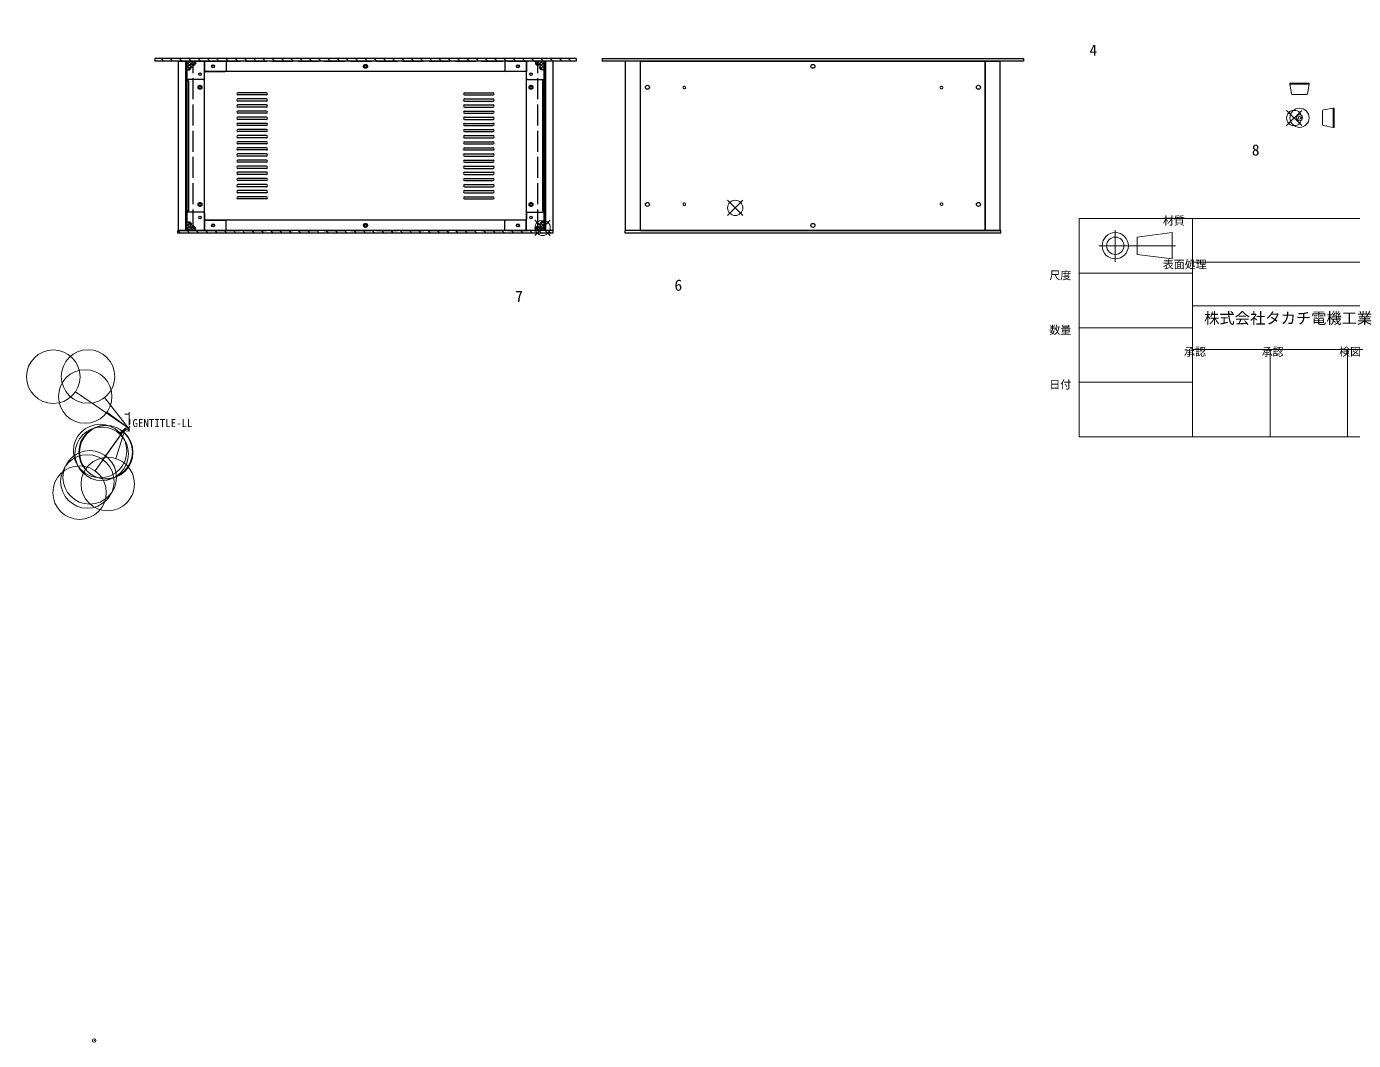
# Model space of a CAD drawing. Units: millimetres at full size, sheet at 1:8. Extents: x -1374 to 1275, y -1401 to 712.
# Drawn here: x -1374 to 145, y -1399 to -239 of the extents above; entities that cross this region are included whole.
import ezdxf
from ezdxf.enums import TextEntityAlignment as Align

# ---------------------------------------------------------------- set-up
doc = ezdxf.new("R2010")
doc.units = ezdxf.units.MM
doc.header["$LTSCALE"] = 8
doc.header["$PDMODE"] = 32
doc.header["$PDSIZE"] = 4
for name, pattern in [('CHAIN', [18.5, 12, -1.5, 3.5, -1.5]), ('DASHED1', [1.8, 1.2, -0.6]), ('DASHED_DOTTED', [9.25, 6, -1.5, 0.25, -1.5]), ('USER3', [3.75, 3, -0.75]), ('USER6', [2, 1.25, -0.25, 0.25, -0.25])]:
    doc.linetypes.add(name, pattern=pattern)
for name, color, linetype, lineweight in [('0-0_0', 7, 'Continuous', 18), ('0-1_AM_5', 3, 'Continuous', 18), ('0-3_7A', 4, 'DASHED_DOTTED', 18), ('0-4_RAHM2', 7, 'Continuous', 18), ('0-8_ﾘﾔﾊ_ﾈﾙ0', 7, 'USER3', 18), ('0-A_ﾌﾛﾝﾄﾊ_ﾈﾙ0', 7, 'USER3', 18), ('1-2_底板0', 4, 'DASHED1', 18), ('1-3_AM_12', 4, 'Continuous', 18), ('1-5_ｺ_ﾑ足', 8, 'Continuous', 18), ('1-D_AM_10', 7, 'CHAIN', 18)]:
    doc.layers.add(name, color=color, linetype=linetype, lineweight=lineweight)
for name, color, linetype in [('0-5_ﾌﾛﾝﾄﾊ_ﾈﾙ', 3, 'Continuous'), ('0-6_ﾌﾚ_ﾑ', 3, 'Continuous'), ('0-7_ﾘﾔﾊ_ﾈﾙ', 3, 'Continuous'), ('0-B_側板', 3, 'Continuous'), ('0-C_天板', 3, 'Continuous'), ('0-D_固定金具', 3, 'Continuous'), ('0-F_天板0', 7, 'USER3'), ('1-1_底板', 3, 'Continuous'), ('1-8_AM_8', 7, 'Continuous')]:
    doc.layers.add(name, color=color, linetype=linetype)
doc.styles.add('ＭＳ ゴシック', font='')
doc.styles.get('ＭＳ ゴシック').set_extended_font_data('MS Gothic')

# ---------------------------------------------------------------- blocks, each defined once
blk = doc.blocks.new('TK-A3')
at = {"layer": '0-0_0', "style": 'ＭＳ ゴシック'}
blk.add_text('!GENTITLE-LL', height=1.833, dxfattribs=at).set_placement((0, 0), align=Align.BOTTOM_LEFT)
blk = doc.blocks.new('U105')
at = {"layer": '0-4_RAHM2', "style": 'ＭＳ ゴシック'}
blk.add_text('日付', height=1.833, dxfattribs=at).set_placement((-191.8, 8.801), align=Align.BOTTOM_LEFT)
blk = doc.blocks.new('U106')
at = {"layer": '0-4_RAHM2', "style": 'ＭＳ ゴシック'}
blk.add_text('尺度', height=1.833, dxfattribs=at).set_placement((-191.8, 33.801), align=Align.BOTTOM_LEFT)
blk = doc.blocks.new('U107')
at = {"layer": '0-4_RAHM2', "style": 'ＭＳ ゴシック'}
blk.add_text('数量', height=1.833, dxfattribs=at).set_placement((-191.8, 21.301), align=Align.BOTTOM_LEFT)
blk = doc.blocks.new('U108')
at = {"layer": '0-4_RAHM2', "style": 'ＭＳ ゴシック'}
blk.add_text('表面処理', height=1.833, dxfattribs=at).set_placement((-165.8, 36.301), align=Align.BOTTOM_LEFT)
blk = doc.blocks.new('U109')
at = {"layer": '0-4_RAHM2', "style": 'ＭＳ ゴシック'}
blk.add_text('材質', height=1.833, dxfattribs=at).set_placement((-165.8, 46.301), align=Align.BOTTOM_LEFT)
blk = doc.blocks.new('U110')
at = {"layer": '0-0_0', "style": 'ＭＳ ゴシック'}
blk.add_text('株式会社タカチ電機工業', height=2.566, dxfattribs=at).set_placement((-156.355, 23.419), align=Align.BOTTOM_LEFT)
blk = doc.blocks.new('U111')
at = {"layer": '0-4_RAHM2', "style": 'ＭＳ ゴシック'}
blk.add_text('承認', height=1.833, dxfattribs=at).set_placement((-160.938, 16.301), align=Align.BOTTOM_LEFT)
blk = doc.blocks.new('U112')
at = {"layer": '0-4_RAHM2', "style": 'ＭＳ ゴシック'}
blk.add_text('承認', height=1.833, dxfattribs=at).set_placement((-143.188, 16.301), align=Align.BOTTOM_LEFT)
blk = doc.blocks.new('U113')
at = {"layer": '0-4_RAHM2', "style": 'ＭＳ ゴシック'}
blk.add_text('検図', height=1.833, dxfattribs=at).set_placement((-125.438, 16.301), align=Align.BOTTOM_LEFT)
blk = doc.blocks.new('TK-TITLE')
at = {"layer": '0-0_0'}
for p, q in [((-184.998, 48.295), (-184.998, -1.705)), ((8.002, 48.295), (-184.998, 48.295)), ((-158.998, 48.295), (-158.998, -1.705)), ((-171.714, 44.045), (-163.714, 45.045)), ((-171.714, 40.045), (-171.714, 44.045)), ((-163.714, 45.045), (-163.714, 39.045)), ((-163.714, 39.045), (-171.714, 40.045)), ((-158.998, 38.295), (-87.998, 38.295)), ((-158.998, 35.795), (-184.998, 35.795)), ((-158.998, 28.295), (-87.998, 28.295)), ((-158.998, 23.295), (-184.998, 23.295)), ((-158.998, 18.295), (-87.998, 18.295)), ((-141.248, 18.295), (-141.248, -1.705)), ((-123.498, 18.295), (-123.498, -1.705)), ((-158.998, 10.795), (-184.998, 10.795)), ((-184.998, -1.705), (8.002, -1.705))]:
    blk.add_line(p, q, dxfattribs=at)
for radius in [3, 2]:
    blk.add_circle((-176.714, 42.045), radius, dxfattribs=at)
blk.add_point((-410.533, -139.816), dxfattribs=at)
at = {"layer": '0-3_7A'}
for q in [(-176.714, 45.62), (-180.437, 42.045), (-162.933, 42.045), (-176.714, 38.335)]:
    blk.add_line((-176.714, 42.045), q, dxfattribs=at)
at = {"layer": '0-0_0'}
for name in ['U109', 'U108', 'U106', 'U110', 'U107', 'U111', 'U112', 'U113', 'U105']:
    blk.add_blockref(name, (0, 0), dxfattribs=at)
blk = doc.blocks.new('U173')
at = {"layer": '0-1_AM_5', "color": 7, "style": 'ＭＳ ゴシック'}
blk.add_text('1', height=12.83, dxfattribs=at).set_placement((499.058, 699.898), align=Align.BOTTOM_LEFT)
blk = doc.blocks.new('S33')
at = {"layer": '0-1_AM_5'}
blk.add_line((-59.184, 43.126), (1.298, 1.904), dxfattribs=at)
blk.add_circle((-84.49, 60.373), 30.625, dxfattribs=at)
at = {"layer": '0-0_0'}
blk.add_blockref('U173', (0, 0), dxfattribs=at)
blk = doc.blocks.new('U174')
at = {"layer": '0-1_AM_5', "color": 7, "style": 'ＭＳ ゴシック'}
blk.add_text('2', height=12.83, dxfattribs=at).set_placement((510.399, 1034.496), align=Align.BOTTOM_LEFT)
blk = doc.blocks.new('S35')
at = {"layer": '0-1_AM_5'}
blk.add_line((-23.141, 19.697), (1.356, 1.863), dxfattribs=at)
blk.add_circle((-47.899, 37.721), 30.625, dxfattribs=at)
at = {"layer": '0-0_0'}
blk.add_blockref('U174', (0, 0), dxfattribs=at)
blk = doc.blocks.new('S37')
at = {"layer": '0-1_AM_5'}
blk.add_line((-24.764, -30.071), (-1.862, 1.357), dxfattribs=at)
blk.add_circle((-42.8, -54.822), 30.625, dxfattribs=at)
blk = doc.blocks.new('U176')
at = {"layer": '0-1_AM_5', "color": 7, "style": 'ＭＳ ゴシック'}
blk.add_text('4', height=12.83, dxfattribs=at).set_placement((1101.937, 423.715), align=Align.BOTTOM_LEFT)
blk = doc.blocks.new('S39')
at = {"layer": '0-1_AM_5'}
blk.add_line((-27.636, -34.599), (-1.873, 1.342), dxfattribs=at)
blk.add_circle((-45.478, -59.49), 30.625, dxfattribs=at)
at = {"layer": '0-0_0'}
blk.add_blockref('U176', (0, 0), dxfattribs=at)
blk = doc.blocks.new('U177')
at = {"layer": '0-1_AM_5', "color": 7, "style": 'ＭＳ ゴシック'}
blk.add_text('5', height=12.83, dxfattribs=at).set_placement((650.175, 1119.681), align=Align.BOTTOM_LEFT)
blk = doc.blocks.new('S41')
at = {"layer": '0-1_AM_5'}
blk.add_line((-25.772, 36.515), (1.811, 1.424), dxfattribs=at)
blk.add_circle((-44.698, 60.592), 30.625, dxfattribs=at)
at = {"layer": '0-0_0'}
blk.add_blockref('U177', (0, 0), dxfattribs=at)
blk = doc.blocks.new('U178')
at = {"layer": '0-1_AM_5', "color": 7, "style": 'ＭＳ ゴシック'}
blk.add_text('6', height=12.83, dxfattribs=at).set_placement((626.797, 154.9), align=Align.BOTTOM_LEFT)
blk = doc.blocks.new('S43')
at = {"layer": '0-1_AM_5'}
blk.add_line((-36.627, -47.315), (-1.875, 1.339), dxfattribs=at)
blk.add_circle((-54.427, -72.236), 30.625, dxfattribs=at)
at = {"layer": '0-0_0'}
blk.add_blockref('U178', (0, 0), dxfattribs=at)
blk = doc.blocks.new('U179')
at = {"layer": '0-1_AM_5', "color": 7, "style": 'ＭＳ ゴシック'}
blk.add_text('8', height=12.83, dxfattribs=at).set_placement((1287.838, 309.536), align=Align.BOTTOM_LEFT)
blk = doc.blocks.new('S45')
at = {"layer": '0-1_AM_5'}
blk.add_line((-8.108, -4.196), (-1.541, 1.713), dxfattribs=at)
blk.add_circle((-30.876, -24.678), 30.625, dxfattribs=at)
at = {"layer": '0-0_0'}
blk.add_blockref('U179', (0, 0), dxfattribs=at)
blk = doc.blocks.new('S47')
at = {"layer": '0-1_AM_5'}
blk.add_line((-4.735, -2.226), (-1.798, 1.44), dxfattribs=at)
blk.add_circle((-23.879, -26.13), 30.625, dxfattribs=at)
blk = doc.blocks.new('S49')
at = {"layer": '0-1_AM_5'}
blk.add_line((-4.926, -2.302), (-1.768, 1.477), dxfattribs=at)
blk.add_circle((-24.564, -25.803), 30.625, dxfattribs=at)
blk = doc.blocks.new('S51')
at = {"layer": '0-1_AM_5'}
blk.add_line((-8.168, -5.401), (-1.687, 1.569), dxfattribs=at)
blk.add_circle((-29.022, -27.829), 30.625, dxfattribs=at)
blk = doc.blocks.new('U183')
at = {"layer": '0-1_AM_5', "color": 7, "style": 'ＭＳ ゴシック'}
blk.add_text('7', height=12.83, dxfattribs=at).set_placement((444.518, 142.119), align=Align.BOTTOM_LEFT)
blk = doc.blocks.new('S53')
at = {"layer": '0-1_AM_5'}
blk.add_line((-12.882, -33.205), (-2.197, 0.693), dxfattribs=at)
blk.add_circle((-22.089, -62.413), 30.625, dxfattribs=at)
at = {"layer": '0-0_0'}
blk.add_blockref('U183', (0, 0), dxfattribs=at)
blk = doc.blocks.new('ゴム足2')
at = {"layer": '1-5_ｺ_ﾑ足'}
for p, q in [((-11, 13), (11, 13)), ((-11, 13), (-11, 12)), ((-11, 12), (11, 12)), ((-9.03, 0.826), (-11, 12)), ((-8.045, 0), (8.045, 0)), ((9.03, 0.826), (11, 12)), ((11, 13), (11, 12))]:
    blk.add_line(p, q, dxfattribs=at)
for centre, start, end in [((-8.045, 1), 190, 270), ((8.045, 1), 270, 350)]:
    blk.add_arc(centre, 1, start, end, dxfattribs=at)
blk = doc.blocks.new('ゴム足1')
at = {"layer": '1-5_ｺ_ﾑ足'}
for p, q in [((0, 8.045), (0, -8.045)), ((0.826, 9.03), (12, 11)), ((13, 11), (13, -11)), ((0.826, -9.03), (12, -11)), ((13, -11), (12, -11))]:
    blk.add_line(p, q, dxfattribs=at)
blk.add_lwpolyline([(13, 11), (12, 11), (12, -11)], dxfattribs=at)
for centre, start, end in [((1, 8.045), 100, 180), ((1, -8.045), 180, 260)]:
    blk.add_arc(centre, 1, start, end, dxfattribs=at)
blk = doc.blocks.new('S55')
at = {"layer": '1-D_AM_10'}
for p, q in [((2.5, 17.329), (-2.5, 17.329)), ((2.5, 19.829), (2.5, 14.829)), ((2.5, 0.329), (-2.5, 0.329)), ((2.5, -2.171), (2.5, 2.829))]:
    blk.add_line(p, q, dxfattribs=at)
at = {"layer": '1-D_AM_10', "color": 1, "linetype": 'USER6'}
blk.add_line((2.5, 14.829), (2.5, 2.829), dxfattribs=at)
blk = doc.blocks.new('S56')
at = {"layer": '1-D_AM_10'}
for p, q in [((2.5, 17.329), (-2.5, 17.329)), ((2.5, 19.829), (2.5, 14.829)), ((2.5, 0.329), (-2.5, 0.329)), ((2.5, -2.171), (2.5, 2.829))]:
    blk.add_line(p, q, dxfattribs=at)
at = {"layer": '1-D_AM_10', "color": 1, "linetype": 'USER6'}
blk.add_line((2.5, 14.829), (2.5, 2.829), dxfattribs=at)
blk = doc.blocks.new('S42')
at = {"layer": '1-3_AM_12'}
for p, q in [((687.627, 244.816), (705.127, 262.316)), ((687.627, 262.316), (705.127, 244.816))]:
    blk.add_line(p, q, dxfattribs=at)
blk.add_circle((696.377, 253.566), 8.75, dxfattribs=at)
blk = doc.blocks.new('S44')
at = {"layer": '1-3_AM_12'}
for p, q in [((1327.559, 347.631), (1345.059, 365.131)), ((1327.559, 365.131), (1345.059, 347.631))]:
    blk.add_line(p, q, dxfattribs=at)
blk.add_circle((1336.309, 356.381), 8.75, dxfattribs=at)
blk = doc.blocks.new('S52')
at = {"layer": '1-3_AM_12'}
for p, q in [((467.046, 221.915), (484.546, 239.415)), ((467.046, 239.415), (484.546, 221.915))]:
    blk.add_line(p, q, dxfattribs=at)
blk.add_circle((475.796, 230.665), 8.75, dxfattribs=at)
blk = doc.blocks.new('ゴム足')
at = {"layer": '1-5_ｺ_ﾑ足'}
for p, q in [((-11, 39.5), (11, 39.5)), ((-11, 39.5), (-11, 38.5)), ((-11, 38.5), (11, 38.5)), ((-9.03, 27.326), (-11, 38.5)), ((9.03, 27.326), (11, 38.5)), ((11, 39.5), (11, 38.5)), ((-8.045, 26.5), (8.045, 26.5)), ((26.5, 8.045), (26.5, -8.045)), ((27.326, 9.03), (38.5, 11)), ((39.5, 11), (39.5, -11)), ((27.326, -9.03), (38.5, -11)), ((39.5, -11), (38.5, -11))]:
    blk.add_line(p, q, dxfattribs=at)
blk.add_lwpolyline([(39.5, 11), (38.5, 11), (38.5, -11)], dxfattribs=at)
for radius in [11, 3.5, 1.5]:
    blk.add_circle((0, 0), radius, dxfattribs=at)
for centre, start, end in [((-8.045, 27.5), 190, 270), ((8.045, 27.5), 270, 350), ((27.5, 8.045), 100, 180), ((27.5, -8.045), 180, 260)]:
    blk.add_arc(centre, 1, start, end, dxfattribs=at)
blk = doc.blocks.new('X163')
at = {"layer": '0-0_0'}
for p, q in [((69.761, 237.531), (68.483, 236.253)), ((72.389, 236.624), (68.483, 232.717)), ((68.483, 234.746), (75.698, 227.531)), ((72.703, 233.402), (68.483, 229.182)), ((68.483, 231.211), (72.163, 227.531)), ((69.234, 237.531), (72.942, 233.822)), ((75.817, 232.981), (70.367, 227.531)), ((73.933, 234.632), (73.512, 234.21)), ((77.693, 231.321), (73.903, 227.531)), ((74.774, 231.99), (78.483, 228.282)), ((78.483, 228.575), (77.438, 227.531)), ((68.483, 227.675), (68.627, 227.531))]:
    blk.add_line(p, q, dxfattribs=at)
blk = doc.blocks.new('X164')
at = {"layer": '0-0_0'}
for p, q in [((68.804, 421.531), (68.483, 421.21)), ((72.339, 421.531), (68.483, 417.674)), ((75.875, 421.531), (68.483, 414.138)), ((68.483, 419.703), (72.919, 415.267)), ((68.483, 416.168), (72.301, 412.349)), ((68.483, 412.632), (69.584, 411.531)), ((73.027, 415.148), (69.41, 411.531)), ((70.191, 421.531), (74.447, 417.275)), ((73.119, 415.066), (73.933, 414.253)), ((73.726, 421.531), (77.604, 417.652)), ((78.483, 420.603), (74.866, 416.986)), ((75.127, 416.595), (75.641, 416.081)), ((77.262, 421.531), (78.483, 420.31))]:
    blk.add_line(p, q, dxfattribs=at)
blk = doc.blocks.new('X165')
at = {"layer": '0-0_0'}
for p, q in [((58.021, 227.531), (61.021, 224.531)), ((68.627, 227.531), (71.627, 224.531)), ((79.234, 227.531), (82.234, 224.531)), ((89.84, 227.531), (92.84, 224.531)), ((100.447, 227.531), (103.447, 224.531)), ((111.054, 227.531), (114.054, 224.531)), ((121.66, 227.531), (124.66, 224.531)), ((132.267, 227.531), (135.267, 224.531)), ((142.873, 227.531), (145.873, 224.531)), ((153.48, 227.531), (156.48, 224.531)), ((164.087, 227.531), (167.087, 224.531)), ((174.693, 227.531), (177.693, 224.531)), ((185.3, 227.531), (188.3, 224.531)), ((195.906, 227.531), (198.906, 224.531)), ((206.513, 227.531), (209.513, 224.531)), ((217.12, 227.531), (220.12, 224.531)), ((227.726, 227.531), (230.726, 224.531)), ((238.333, 227.531), (241.333, 224.531)), ((248.939, 227.531), (251.939, 224.531)), ((259.546, 227.531), (262.546, 224.531)), ((270.153, 227.531), (273.153, 224.531)), ((280.759, 227.531), (283.759, 224.531)), ((291.366, 227.531), (294.366, 224.531)), ((301.972, 227.531), (304.972, 224.531)), ((312.579, 227.531), (315.579, 224.531)), ((323.186, 227.531), (326.186, 224.531)), ((333.792, 227.531), (336.792, 224.531)), ((344.399, 227.531), (347.399, 224.531)), ((355.005, 227.531), (358.005, 224.531)), ((365.612, 227.531), (368.612, 224.531)), ((376.219, 227.531), (379.219, 224.531)), ((386.825, 227.531), (389.825, 224.531)), ((397.432, 227.531), (400.432, 224.531)), ((408.038, 227.531), (411.038, 224.531)), ((418.645, 227.531), (421.645, 224.531)), ((429.252, 227.531), (432.252, 224.531)), ((439.858, 227.531), (442.858, 224.531)), ((450.465, 227.531), (453.465, 224.531)), ((461.072, 227.531), (464.072, 224.531)), ((471.678, 227.531), (474.678, 224.531)), ((482.285, 227.531), (485.285, 224.531))]:
    blk.add_line(p, q, dxfattribs=at)
blk = doc.blocks.new('X166')
at = {"layer": '0-0_0'}
for p, q in [((38.906, 424.531), (41.906, 421.531)), ((49.513, 424.531), (52.513, 421.531)), ((60.12, 424.531), (63.12, 421.531)), ((70.726, 424.531), (73.726, 421.531)), ((81.333, 424.531), (84.333, 421.531)), ((91.939, 424.531), (94.939, 421.531)), ((102.546, 424.531), (105.546, 421.531)), ((113.153, 424.531), (116.153, 421.531)), ((123.759, 424.531), (126.759, 421.531)), ((134.366, 424.531), (137.366, 421.531)), ((144.972, 424.531), (147.972, 421.531)), ((155.579, 424.531), (158.579, 421.531)), ((166.186, 424.531), (169.186, 421.531)), ((176.792, 424.531), (179.792, 421.531)), ((187.399, 424.531), (190.399, 421.531)), ((198.005, 424.531), (201.005, 421.531)), ((208.612, 424.531), (211.612, 421.531)), ((219.219, 424.531), (222.219, 421.531)), ((229.825, 424.531), (232.825, 421.531)), ((240.432, 424.531), (243.432, 421.531)), ((251.038, 424.531), (254.038, 421.531)), ((261.645, 424.531), (264.645, 421.531)), ((272.252, 424.531), (275.252, 421.531)), ((282.858, 424.531), (285.858, 421.531)), ((293.465, 424.531), (296.465, 421.531)), ((304.072, 424.531), (307.072, 421.531)), ((314.678, 424.531), (317.678, 421.531)), ((325.285, 424.531), (328.285, 421.531)), ((335.891, 424.531), (338.891, 421.531)), ((346.498, 424.531), (349.498, 421.531)), ((357.105, 424.531), (360.105, 421.531)), ((367.711, 424.531), (370.711, 421.531)), ((378.318, 424.531), (381.318, 421.531)), ((388.924, 424.531), (391.924, 421.531)), ((399.531, 424.531), (402.531, 421.531)), ((410.138, 424.531), (413.138, 421.531)), ((420.744, 424.531), (423.744, 421.531)), ((431.351, 424.531), (434.351, 421.531)), ((441.957, 424.531), (444.957, 421.531)), ((452.564, 424.531), (455.564, 421.531)), ((463.171, 424.531), (466.171, 421.531)), ((473.777, 424.531), (476.777, 421.531)), ((484.384, 424.531), (487.384, 421.531)), ((494.99, 424.531), (497.99, 421.531)), ((505.597, 424.531), (508.597, 421.531))]:
    blk.add_line(p, q, dxfattribs=at)
blk = doc.blocks.new('X167')
at = {"layer": '0-0_0'}
for p, q in [((468.319, 421.531), (467.483, 420.694)), ((467.483, 420.218), (470.931, 416.77)), ((471.855, 421.531), (468.169, 417.845)), ((469.706, 421.531), (477.483, 413.754)), ((475.39, 421.531), (469.94, 416.081)), ((472.185, 414.789), (472.033, 414.638)), ((472.722, 414.979), (476.171, 411.531)), ((473.242, 421.531), (477.483, 417.289)), ((477.483, 420.088), (473.324, 415.929)), ((477.483, 416.552), (473.472, 412.541)), ((477.483, 413.017), (475.997, 411.531)), ((476.777, 421.531), (477.483, 420.825))]:
    blk.add_line(p, q, dxfattribs=at)
blk = doc.blocks.new('X168')
at = {"layer": '0-0_0'}
for p, q in [((471.003, 232.187), (467.483, 228.666)), ((467.483, 228.19), (468.143, 227.531)), ((468.08, 231.128), (471.678, 227.531)), ((469.848, 232.896), (475.214, 227.531)), ((477.483, 235.131), (469.883, 227.531)), ((476.347, 237.531), (472.826, 234.01)), ((473.332, 232.947), (477.483, 228.797)), ((473.384, 236.432), (477.483, 232.333)), ((477.483, 231.595), (473.418, 227.531)), ((475.82, 237.531), (477.483, 235.868)), ((477.483, 228.06), (476.954, 227.531))]:
    blk.add_line(p, q, dxfattribs=at)
blk = doc.blocks.new('X169')
at = {"layer": '0-0_0'}
for p, q in [((66.933, 407.944), (68.433, 409.444)), ((66.933, 390.266), (68.433, 391.766)), ((66.933, 372.588), (68.433, 374.088)), ((66.933, 354.911), (68.433, 356.411)), ((66.933, 337.233), (68.433, 338.733)), ((66.933, 319.555), (68.433, 321.055)), ((66.933, 301.878), (68.433, 303.378)), ((66.933, 284.2), (68.433, 285.7)), ((66.933, 266.522), (68.433, 268.022)), ((66.933, 248.845), (68.433, 250.345)), ((66.933, 231.167), (68.433, 232.667))]:
    blk.add_line(p, q, dxfattribs=at)
blk = doc.blocks.new('X170')
at = {"layer": '0-0_0'}
for p, q in [((477.533, 411.957), (479.033, 413.457)), ((477.533, 394.28), (479.033, 395.78)), ((477.533, 376.602), (479.033, 378.102)), ((477.533, 358.924), (479.033, 360.424)), ((477.533, 341.247), (479.033, 342.747)), ((477.533, 323.569), (479.033, 325.069)), ((477.533, 305.891), (479.033, 307.391)), ((477.533, 288.214), (479.033, 289.714)), ((477.533, 270.536), (479.033, 272.036)), ((477.533, 252.858), (479.033, 254.358)), ((477.533, 235.181), (479.033, 236.681))]:
    blk.add_line(p, q, dxfattribs=at)

msp = doc.modelspace()

# ---------------------------------------------------------------- linework, layer by layer
at = {"layer": '0-0_0'}
msp.add_point((-1258.75, -700), dxfattribs=at)
at = {"layer": '0-5_ﾌﾛﾝﾄﾊ_ﾈﾙ'}
for p, q in [((-744.467, -275.469), (-1227.067, -275.469)), ((-1227.067, -275.469), (-1227.067, -278.469)), ((-744.467, -278.469), (-1227.067, -278.469)), ((-1170.267, -278.469), (-1170.267, -290.469)), ((-801.267, -278.469), (-801.267, -290.469)), ((-744.467, -275.469), (-744.467, -278.469)), ((-714.783, -275.469), (-714.783, -278.469)), ((-801.267, -290.469), (-1170.267, -290.469))]:
    msp.add_line(p, q, dxfattribs=at)
msp.add_lwpolyline([(-714.783, -275.469), (-232.183, -275.469), (-232.183, -278.469), (-714.783, -278.469)], dxfattribs=at)
for centre, radius in [((-1160.267, -284.469), 1.75), ((-985.767, -284.469), 1.25), ((-811.267, -284.469), 1.75)]:
    msp.add_circle(centre, radius, dxfattribs=at)
at = {"layer": '0-6_ﾌﾚ_ﾑ'}
for p, q in [((-1200.267, -278.469), (-1200.267, -472.469)), ((-1200.267, -278.469), (-1170.267, -278.469)), ((-1191.867, -278.469), (-1191.867, -472.469)), ((-1190.267, -472.469), (-1190.267, -278.469)), ((-1170.267, -472.469), (-1170.267, -278.469)), ((-801.267, -472.469), (-801.267, -278.469)), ((-771.267, -278.469), (-801.267, -278.469)), ((-781.267, -472.469), (-781.267, -278.469)), ((-779.667, -278.469), (-779.667, -472.469)), ((-771.267, -278.469), (-771.267, -472.469)), ((-657.983, -278.469), (-687.983, -278.469)), ((-687.983, -472.469), (-687.983, -278.469)), ((-670.983, -472.469), (-670.983, -278.469)), ((-657.983, -278.469), (-657.983, -278.719)), ((-288.983, -278.469), (-288.983, -278.719)), ((-288.983, -278.469), (-258.983, -278.469)), ((-275.983, -472.469), (-275.983, -278.469)), ((-258.983, -472.469), (-258.983, -278.469)), ((-1188.267, -300.969), (-1190.267, -300.969)), ((-1188.267, -300.969), (-1188.267, -449.969)), ((-783.267, -300.969), (-783.267, -449.969)), ((-783.267, -300.969), (-781.267, -300.969)), ((-1188.267, -449.969), (-1190.267, -449.969)), ((-783.267, -449.969), (-781.267, -449.969)), ((-1200.267, -472.469), (-1170.267, -472.469)), ((-771.267, -472.469), (-801.267, -472.469)), ((-657.983, -472.469), (-687.983, -472.469)), ((-657.983, -472.469), (-657.983, -472.219)), ((-288.983, -472.469), (-288.983, -472.219)), ((-288.983, -472.469), (-258.983, -472.469))]:
    msp.add_line(p, q, dxfattribs=at)
for centre in [(-1175.267, -308.469), (-796.267, -308.469), (-1175.267, -442.469), (-796.267, -442.469)]:
    msp.add_circle(centre, 1.25, dxfattribs=at)
at = {"layer": '0-7_ﾘﾔﾊ_ﾈﾙ'}
for p, q in [((-801.767, -460.469), (-1169.767, -460.469)), ((-1169.767, -472.469), (-1169.767, -460.469)), ((-801.767, -472.469), (-801.767, -460.469)), ((-1200.767, -475.469), (-1200.767, -472.469)), ((-770.767, -472.469), (-1200.767, -472.469)), ((-770.767, -475.469), (-1200.767, -475.469)), ((-770.767, -475.469), (-770.767, -472.469)), ((-258.483, -472.469), (-688.483, -472.469)), ((-688.483, -475.469), (-688.483, -472.469)), ((-258.483, -475.469), (-688.483, -475.469)), ((-258.483, -475.469), (-258.483, -472.469))]:
    msp.add_line(p, q, dxfattribs=at)
for centre, radius in [((-1160.267, -466.469), 1.75), ((-985.767, -466.469), 1.25), ((-811.267, -466.469), 1.75)]:
    msp.add_circle(centre, radius, dxfattribs=at)
at = {"layer": '0-8_ﾘﾔﾊ_ﾈﾙ0', "color": 5}
msp.add_circle((-985.767, -466.469), 1.5, dxfattribs=at)
at = {"layer": '0-A_ﾌﾛﾝﾄﾊ_ﾈﾙ0'}
msp.add_circle((-985.767, -284.469), 1.5, dxfattribs=at)
at = {"layer": '0-B_側板'}
for p, q in [((-1191.817, -278.469), (-1191.817, -472.469)), ((-1191.817, -278.469), (-1190.317, -278.469)), ((-1190.317, -278.469), (-1190.317, -472.469)), ((-781.217, -278.469), (-781.217, -472.469)), ((-779.717, -278.469), (-781.217, -278.469)), ((-779.717, -278.469), (-779.717, -472.469)), ((-1191.817, -472.469), (-1190.317, -472.469)), ((-779.717, -472.469), (-781.217, -472.469))]:
    msp.add_line(p, q, dxfattribs=at)
at = {"layer": '0-C_天板'}
for p, q in [((-1099.267, -314.719), (-1131.767, -314.719)), ((-1099.267, -317.219), (-1131.767, -317.219)), ((-872.267, -314.719), (-839.767, -314.719)), ((-872.267, -317.219), (-839.767, -317.219)), ((-1099.267, -321.719), (-1131.767, -321.719)), ((-1099.267, -324.219), (-1131.767, -324.219)), ((-1099.267, -328.719), (-1131.767, -328.719)), ((-1099.267, -331.219), (-1131.767, -331.219)), ((-872.267, -321.719), (-839.767, -321.719)), ((-872.267, -324.219), (-839.767, -324.219)), ((-872.267, -328.719), (-839.767, -328.719)), ((-872.267, -331.219), (-839.767, -331.219)), ((-1099.267, -335.719), (-1131.767, -335.719)), ((-1099.267, -338.219), (-1131.767, -338.219)), ((-1099.267, -342.719), (-1131.767, -342.719)), ((-1099.267, -345.219), (-1131.767, -345.219)), ((-872.267, -335.719), (-839.767, -335.719)), ((-872.267, -338.219), (-839.767, -338.219)), ((-872.267, -342.719), (-839.767, -342.719)), ((-872.267, -345.219), (-839.767, -345.219)), ((-1099.267, -349.719), (-1131.767, -349.719)), ((-1099.267, -352.219), (-1131.767, -352.219)), ((-1099.267, -356.719), (-1131.767, -356.719)), ((-1099.267, -359.219), (-1131.767, -359.219)), ((-1099.267, -363.719), (-1131.767, -363.719)), ((-872.267, -349.719), (-839.767, -349.719)), ((-872.267, -352.219), (-839.767, -352.219)), ((-872.267, -356.719), (-839.767, -356.719)), ((-872.267, -359.219), (-839.767, -359.219)), ((-872.267, -363.719), (-839.767, -363.719)), ((-1099.267, -366.219), (-1131.767, -366.219)), ((-1099.267, -370.719), (-1131.767, -370.719)), ((-1099.267, -373.219), (-1131.767, -373.219)), ((-1099.267, -377.719), (-1131.767, -377.719)), ((-872.267, -366.219), (-839.767, -366.219)), ((-872.267, -370.719), (-839.767, -370.719)), ((-872.267, -373.219), (-839.767, -373.219)), ((-872.267, -377.719), (-839.767, -377.719)), ((-1099.267, -380.219), (-1131.767, -380.219)), ((-1099.267, -384.719), (-1131.767, -384.719)), ((-1099.267, -387.219), (-1131.767, -387.219)), ((-1099.267, -391.719), (-1131.767, -391.719)), ((-1099.267, -394.219), (-1131.767, -394.219)), ((-872.267, -380.219), (-839.767, -380.219)), ((-872.267, -384.719), (-839.767, -384.719)), ((-872.267, -387.219), (-839.767, -387.219)), ((-872.267, -391.719), (-839.767, -391.719)), ((-872.267, -394.219), (-839.767, -394.219)), ((-1099.267, -398.719), (-1131.767, -398.719)), ((-1099.267, -401.219), (-1131.767, -401.219)), ((-1099.267, -405.719), (-1131.767, -405.719)), ((-1099.267, -408.219), (-1131.767, -408.219)), ((-872.267, -398.719), (-839.767, -398.719)), ((-872.267, -401.219), (-839.767, -401.219)), ((-872.267, -405.719), (-839.767, -405.719)), ((-872.267, -408.219), (-839.767, -408.219)), ((-1099.267, -412.719), (-1131.767, -412.719)), ((-1099.267, -415.219), (-1131.767, -415.219)), ((-1099.267, -419.719), (-1131.767, -419.719)), ((-1099.267, -422.219), (-1131.767, -422.219)), ((-872.267, -412.719), (-839.767, -412.719)), ((-872.267, -415.219), (-839.767, -415.219)), ((-872.267, -419.719), (-839.767, -419.719)), ((-872.267, -422.219), (-839.767, -422.219)), ((-1099.267, -426.719), (-1131.767, -426.719)), ((-1099.267, -429.219), (-1131.767, -429.219)), ((-1099.267, -433.719), (-1131.767, -433.719)), ((-1099.267, -436.219), (-1131.767, -436.219)), ((-872.267, -426.719), (-839.767, -426.719)), ((-872.267, -429.219), (-839.767, -429.219)), ((-872.267, -433.719), (-839.767, -433.719)), ((-872.267, -436.219), (-839.767, -436.219))]:
    msp.add_line(p, q, dxfattribs=at)
for centre, start, end in [((-1131.767, -315.969), 90, 270), ((-1099.267, -315.969), 270, 90), ((-872.267, -315.969), 90, 270), ((-839.767, -315.969), 270, 90), ((-1131.767, -322.969), 90, 270), ((-1131.767, -329.969), 90, 270), ((-1099.267, -322.969), 270, 90), ((-1099.267, -329.969), 270, 90), ((-872.267, -322.969), 90, 270), ((-872.267, -329.969), 90, 270), ((-839.767, -322.969), 270, 90), ((-839.767, -329.969), 270, 90), ((-1131.767, -336.969), 90, 270), ((-1131.767, -343.969), 90, 270), ((-1099.267, -336.969), 270, 90), ((-1099.267, -343.969), 270, 90), ((-872.267, -336.969), 90, 270), ((-872.267, -343.969), 90, 270), ((-839.767, -336.969), 270, 90), ((-839.767, -343.969), 270, 90), ((-1131.767, -350.969), 90, 270), ((-1131.767, -357.969), 90, 270), ((-1131.767, -364.969), 90, 270), ((-1099.267, -350.969), 270, 90), ((-1099.267, -357.969), 270, 90), ((-1099.267, -364.969), 270, 90), ((-872.267, -350.969), 90, 270), ((-872.267, -357.969), 90, 270), ((-872.267, -364.969), 90, 270), ((-839.767, -350.969), 270, 90), ((-839.767, -357.969), 270, 90), ((-839.767, -364.969), 270, 90), ((-1131.767, -371.969), 90, 270), ((-1131.767, -378.969), 90, 270), ((-1099.267, -371.969), 270, 90), ((-1099.267, -378.969), 270, 90), ((-872.267, -371.969), 90, 270), ((-872.267, -378.969), 90, 270), ((-839.767, -371.969), 270, 90), ((-839.767, -378.969), 270, 90), ((-1131.767, -385.969), 90, 270), ((-1131.767, -392.969), 90, 270), ((-1099.267, -385.969), 270, 90), ((-1099.267, -392.969), 270, 90), ((-872.267, -385.969), 90, 270), ((-872.267, -392.969), 90, 270), ((-839.767, -385.969), 270, 90), ((-839.767, -392.969), 270, 90), ((-1131.767, -399.969), 90, 270), ((-1131.767, -406.969), 90, 270), ((-1099.267, -399.969), 270, 90), ((-1099.267, -406.969), 270, 90), ((-872.267, -399.969), 90, 270), ((-872.267, -406.969), 90, 270), ((-839.767, -399.969), 270, 90), ((-839.767, -406.969), 270, 90), ((-1131.767, -413.969), 90, 270), ((-1131.767, -420.969), 90, 270), ((-1099.267, -413.969), 270, 90), ((-1099.267, -420.969), 270, 90), ((-872.267, -413.969), 90, 270), ((-872.267, -420.969), 90, 270), ((-839.767, -413.969), 270, 90), ((-839.767, -420.969), 270, 90), ((-1131.767, -427.969), 90, 270), ((-1131.767, -434.969), 90, 270), ((-1099.267, -427.969), 270, 90), ((-1099.267, -434.969), 270, 90), ((-872.267, -427.969), 90, 270), ((-872.267, -434.969), 90, 270), ((-839.767, -427.969), 270, 90), ((-839.767, -434.969), 270, 90)]:
    msp.add_arc(centre, 1.25, start, end, dxfattribs=at)
at = {"layer": '0-D_固定金具'}
for p, q in [((-1190.267, -298.469), (-1190.267, -278.469)), ((-1190.267, -278.469), (-1146.267, -278.469)), ((-1184.817, -285.219), (-1184.817, -286.019)), ((-1183.517, -283.919), (-1182.717, -283.919)), ((-1182.717, -283.919), (-1180.267, -281.469)), ((-1180.267, -278.469), (-1180.267, -281.469)), ((-1145.267, -279.469), (-1145.267, -289.469)), ((-826.267, -279.469), (-826.267, -289.469)), ((-781.267, -278.469), (-825.267, -278.469)), ((-791.267, -278.469), (-791.267, -281.469)), ((-788.817, -283.919), (-791.267, -281.469)), ((-788.017, -283.919), (-788.817, -283.919)), ((-786.717, -285.219), (-786.717, -286.019)), ((-781.267, -298.469), (-781.267, -278.469)), ((-1171.267, -299.469), (-1189.267, -299.469)), ((-1170.267, -298.469), (-1170.267, -291.469)), ((-1169.267, -290.469), (-1146.267, -290.469)), ((-802.267, -290.469), (-825.267, -290.469)), ((-801.267, -298.469), (-801.267, -291.469)), ((-800.267, -299.469), (-782.267, -299.469)), ((-1190.267, -452.469), (-1190.267, -472.469)), ((-1171.267, -451.469), (-1189.267, -451.469)), ((-1170.267, -452.469), (-1170.267, -459.469)), ((-801.267, -452.469), (-801.267, -459.469)), ((-800.267, -451.469), (-782.267, -451.469)), ((-781.267, -452.469), (-781.267, -472.469)), ((-1190.267, -462.469), (-1187.267, -462.469)), ((-1187.267, -462.469), (-1184.817, -464.919)), ((-1184.817, -465.719), (-1184.817, -464.919)), ((-1183.517, -467.019), (-1182.717, -467.019)), ((-1182.717, -467.019), (-1180.267, -469.469)), ((-1180.267, -472.469), (-1180.267, -469.469)), ((-1169.267, -460.469), (-1146.267, -460.469)), ((-1145.267, -471.469), (-1145.267, -461.469)), ((-826.267, -471.469), (-826.267, -461.469)), ((-802.267, -460.469), (-825.267, -460.469)), ((-788.817, -467.019), (-791.267, -469.469)), ((-791.267, -472.469), (-791.267, -469.469)), ((-788.017, -467.019), (-788.817, -467.019)), ((-784.267, -462.469), (-786.717, -464.919)), ((-786.717, -465.719), (-786.717, -464.919)), ((-781.267, -462.469), (-784.267, -462.469)), ((-1190.267, -472.469), (-1146.267, -472.469)), ((-781.267, -472.469), (-825.267, -472.469))]:
    msp.add_line(p, q, dxfattribs=at)
for points in [[(-1190.267, -288.469), (-1187.267, -288.469), (-1184.817, -286.019)], [(-781.267, -288.469), (-784.267, -288.469), (-786.717, -286.019)]]:
    msp.add_lwpolyline(points, dxfattribs=at)
for centre in [(-1160.267, -284.469), (-811.267, -284.469), (-1175.267, -293.469), (-796.267, -293.469), (-1175.267, -457.469), (-1160.267, -466.469), (-811.267, -466.469), (-796.267, -457.469)]:
    msp.add_circle(centre, 1.5, dxfattribs=at)
for centre, radius, start, end in [((-1184.817, -283.919), 1.3, 0, 270), ((-1146.267, -279.469), 1, 0, 90), ((-825.267, -279.469), 1, 90, 180), ((-786.717, -283.919), 1.3, 270, 180), ((-1189.267, -298.469), 1, 180, 270), ((-1171.267, -298.469), 1, 270, 0), ((-1169.267, -291.469), 1, 90, 180), ((-1146.267, -289.469), 1, 270, 0), ((-825.267, -289.469), 1, 180, 270), ((-802.267, -291.469), 1, 0, 90), ((-800.267, -298.469), 1, 180, 270), ((-782.267, -298.469), 1, 270, 0), ((-1189.267, -452.469), 1, 90, 180), ((-1171.267, -452.469), 1, 0, 90), ((-800.267, -452.469), 1, 90, 180), ((-782.267, -452.469), 1, 0, 90), ((-1184.817, -467.019), 1.3, 90, 0), ((-1169.267, -459.469), 1, 180, 270), ((-1146.267, -461.469), 1, 0, 90), ((-825.267, -461.469), 1, 90, 180), ((-802.267, -459.469), 1, 270, 0), ((-786.717, -467.019), 1.3, 180, 90), ((-1146.267, -471.469), 1, 270, 0), ((-825.267, -471.469), 1, 180, 270)]:
    msp.add_arc(centre, radius, start, end, dxfattribs=at)
at = {"layer": '0-F_天板0'}
for p, q in [((-1183.017, -278.719), (-788.517, -278.719)), ((-1183.017, -472.219), (-1183.017, -278.719))]:
    msp.add_line(p, q, dxfattribs=at)
msp.add_lwpolyline([(-1183.017, -472.219), (-788.517, -472.219), (-788.517, -278.719)], dxfattribs=at)
for centre in [(-985.767, -284.469), (-1175.267, -308.469), (-796.267, -308.469), (-1175.267, -442.469), (-796.267, -442.469), (-985.767, -466.469)]:
    msp.add_circle(centre, 2.25, dxfattribs=at)
at = {"layer": '1-1_底板'}
for p, q in [((-670.733, -472.219), (-670.733, -278.719)), ((-670.733, -278.719), (-276.233, -278.719)), ((-276.233, -472.219), (-276.233, -278.719)), ((-670.733, -472.219), (-276.233, -472.219))]:
    msp.add_line(p, q, dxfattribs=at)
for centre in [(-473.483, -284.469), (-662.983, -308.469), (-283.983, -308.469), (-662.983, -442.469), (-283.983, -442.469), (-473.483, -466.469)]:
    msp.add_circle(centre, 2.25, dxfattribs=at)
at = {"layer": '1-2_底板0', "color": 3}
for centre in [(-620.733, -308.719), (-326.233, -308.719)]:
    msp.add_circle(centre, 1.5, dxfattribs=at)
at = {"layer": '1-2_底板0'}
for centre in [(-620.733, -442.219), (-326.233, -442.219)]:
    msp.add_circle(centre, 1.5, dxfattribs=at)

# ---------------------------------------------------------------- block references
at = {"layer": '0-0_0', "xscale": 5, "yscale": 5}
for name, p in [('TK-A3', (-1258.75, -700)), ('TK-TITLE', (756.25, -700))]:
    msp.add_blockref(name, p, dxfattribs=at)
at = {"layer": '0-0_0'}
for name, p in [('ゴム足2', (83.653, -316.839)), ('ゴム足1', (110.153, -343.339))]:
    msp.add_blockref(name, p, dxfattribs=at)
at = {"layer": '0-1_AM_5'}
for name in ['S41', 'S35', 'S33', 'S39', 'S37', 'S45', 'S51', 'S49', 'S47', 'S43', 'S53']:
    msp.add_blockref(name, (-1258.75, -700), dxfattribs=at)
at = {"layer": '1-3_AM_12'}
for name in ['S44', 'S42', 'S52']:
    msp.add_blockref(name, (-1258.75, -700), dxfattribs=at)
at = {"layer": '1-5_ｺ_ﾑ足'}
msp.add_blockref('ゴム足', (83.653, -343.339), dxfattribs=at)
at = {"layer": '1-8_AM_8'}
for name in ['X166', 'X164', 'X167', 'X170', 'X169', 'X163', 'X168', 'X165']:
    msp.add_blockref(name, (-1258.75, -700), dxfattribs=at)
at = {"layer": '1-D_AM_10'}
for name in ['S55', 'S56']:
    msp.add_blockref(name, (-1258.75, -700), dxfattribs=at)

doc.saveas('drawing.dxf')
